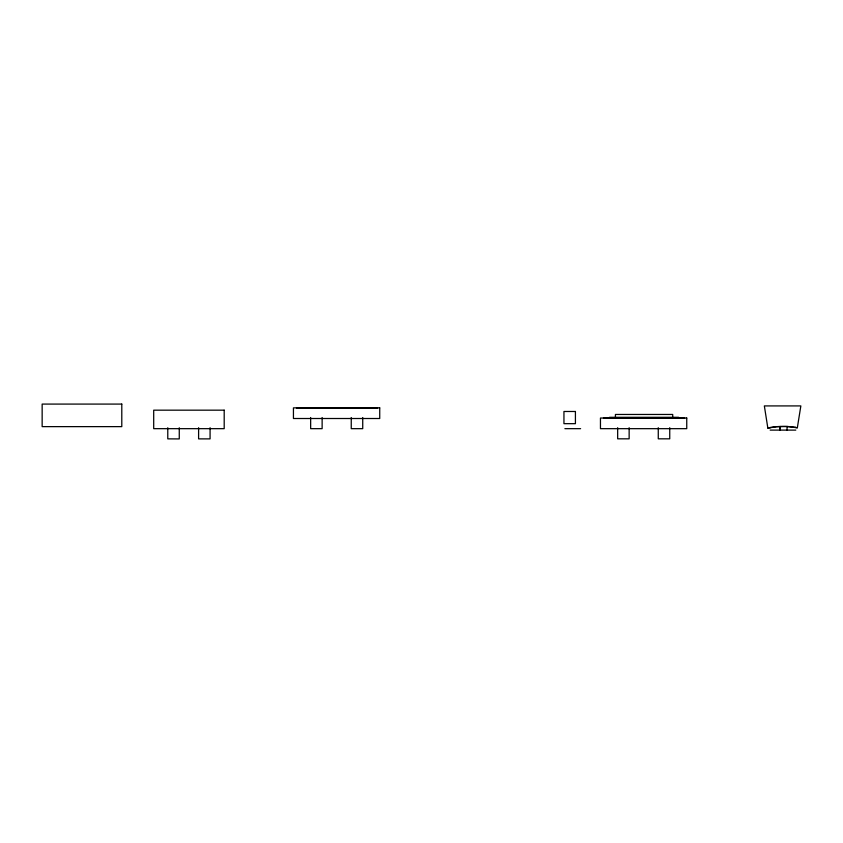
<?xml version="1.0" encoding="UTF-8"?>
<svg xmlns="http://www.w3.org/2000/svg" width="843" height="843" viewBox="0 0 843 843"><rect width="100%" height="100%" fill="white"/><g stroke="black" fill="none" stroke-linecap="round" stroke-linejoin="round"><path stroke-width="1.26" d="M780.102 430.109L780.123 427.675M767.847 428.139L764.348 405.915L800.85 405.915L797.33 427.791L787.267 426.505A82.161 82.15 0 0 0 779.174 426.505L777.594 426.6A60.485 60.485 0.4 0 0 771.06 427.39L767.899 428.118L776.719 426.674L787.056 426.495L787.056 430.109M770.312 427.549L770.776 427.454M779.786 430.109L780.207 426.463M296.462 407.959L377.643 407.959M609.531 417.306L678.604 417.306M603.472 418.117L684.653 418.117M564.884 428.666L580.606 428.666M770.165 430.109L795.781 430.109M787.183 426.505L787.267 426.505A64.121 64.121 0 0 1 794.738 427.264L795.729 427.454M795.349 427.38L797.225 427.759M672.714 417.306L672.714 414.461L615.422 414.461L615.422 417.306M669.742 427.686L669.742 438.824L658.267 438.824L658.267 427.686M629.141 427.686L629.141 438.824L617.666 438.824L617.666 427.686M362.732 417.527L362.732 428.666L351.246 428.666L351.246 417.527M322.131 417.527L322.131 428.666L310.656 428.666L310.656 417.527M210.086 427.686L210.076 438.876L198.6 438.876L198.611 427.686M179.264 427.738L179.264 438.918L167.778 438.866L167.778 427.738M121.792 404.082L42.15 404.082L42.15 426.632L121.792 426.632L121.792 404.082M379.729 407.864L293.438 407.864L293.438 418.507L379.729 418.507L379.729 407.864M224.196 410.172L153.7 410.172L153.7 428.666L224.196 428.666L224.196 410.172M575.421 411.479L563.946 411.479L563.946 423.671L575.421 423.671L575.421 411.479M686.75 418.023L600.458 418.023L600.458 428.666L686.75 428.666L686.75 418.023"/></g></svg>
